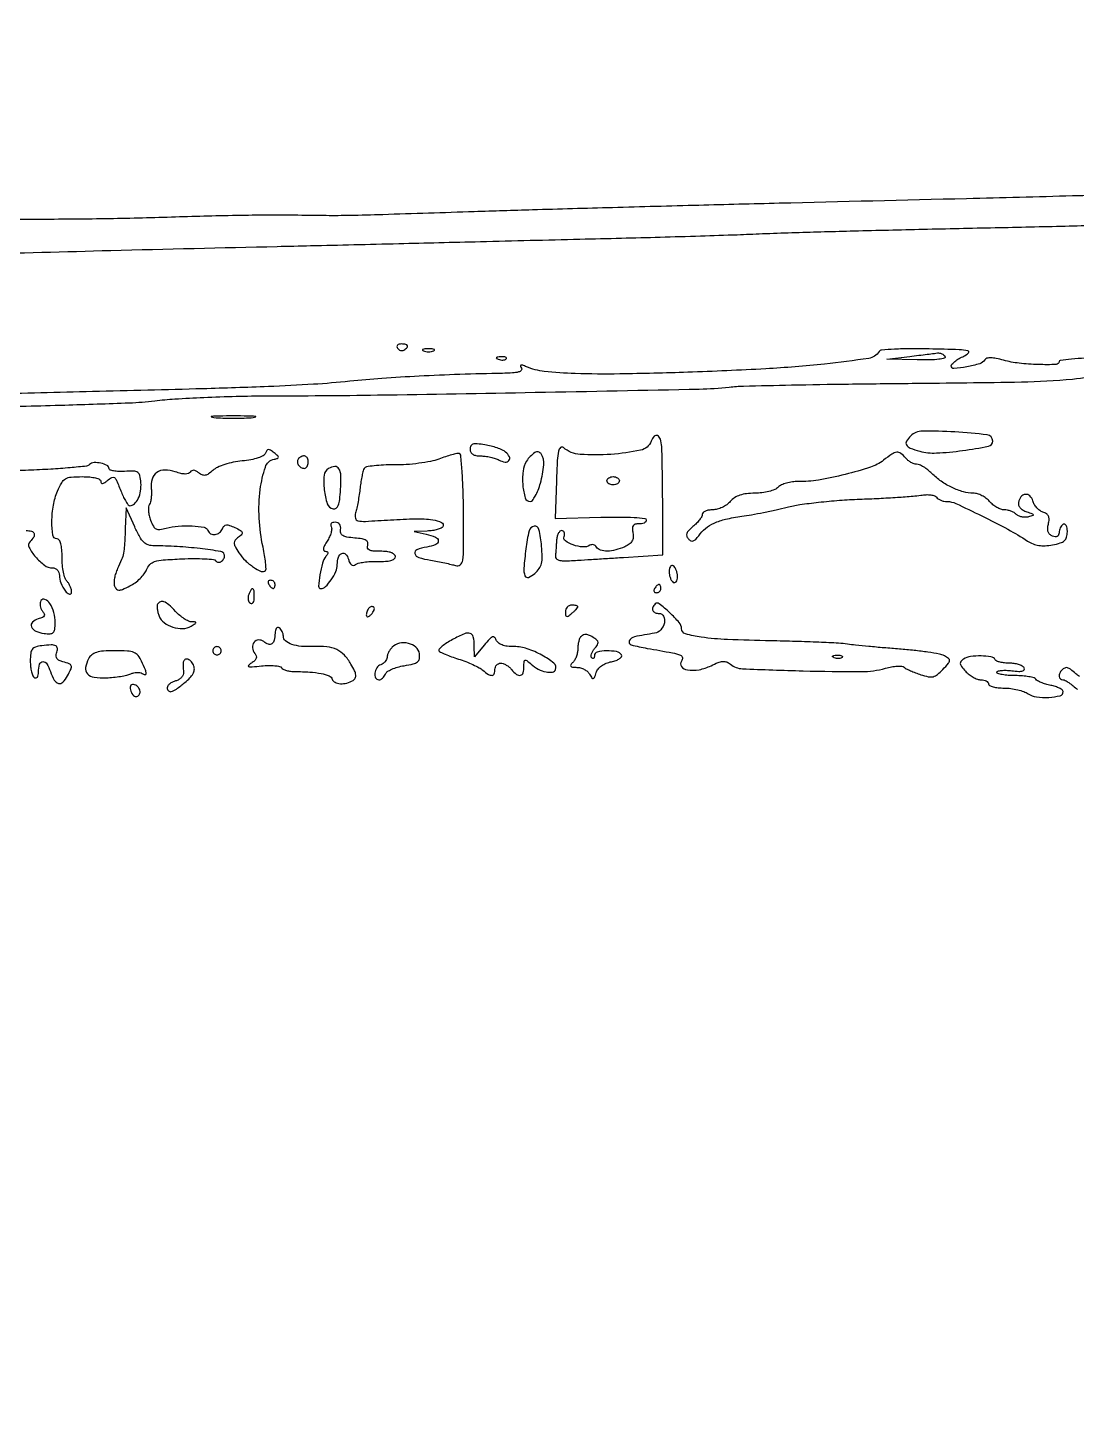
# Model space of a CAD drawing. Extents: x 0 to 2558, y 0 to 3412.
# Drawn here: x 1590.4 to 1843.1, y 623.2 to 960.2 of the extents above; entities that cross this region are included whole.
import ezdxf

# ---------------------------------------------------------------- set-up
doc = ezdxf.new("R2010")
doc.units = 0

msp = doc.modelspace()

# ---------------------------------------------------------------- linework, layer by layer
for points in [[(1286.775, 2242.902503, 0.000001), (1177.44536, 2242.627485, 0.134519)], [(1176.555032, 2242.380365, -0.000002), (1098.265318, 2241.934774, -0.000173)], [(1319.866449, 1231.417086, 0.007685), (1320.536456, 1213.5593, 0.010243), (1321.281431, 1203.421734, 0.386908), (1322.843325, 1201.999537, 0.183699), (1323.666424, 1202.31224, 0.136577), (1324.198222, 1203.136634, 0.058831), (1324.496883, 1204.742271, 0.010899), (1324.631041, 1207.749537, -0.000005), (1324.704195, 1210.958263, -0.000001), (1324.831971, 1216.559674, -0.000001), (1324.980176, 1223.055371, -0.000001), (1325.131041, 1229.666374, -0.003312)], [(1347, 900.068317, 0.000002), (1365.687198, 900.484728, 0.000002), (1385.0375, 900.916042, 0.000002), (1402.386564, 901.302857, 0.000005)], [(1547.916467, 904.798319, -0.000148), (1577.103158, 905.659473, -0.000974), (1610.438484, 906.568138, -0.000565), (1650.5, 907.536729, 0.000151), (1658.573792, 907.72524, 0.000072), (1668.96875, 907.972567, 0.000071), (1679.835733, 908.234224, 0.000101), (1689.5, 908.470242, -0.000035), (1699.515054, 908.716149, -0.00002), (1711.5, 909.009101, -0.00002), (1723.484948, 909.301075, -0.000035), (1733.5, 909.543953, 0.000995), (1742.802732, 909.787442, 0.000862), (1752.5625, 910.079173, 0.000867), (1761.404038, 910.374061, 0.002535), (1767.5, 910.618916, -0.004151), (1774.576166, 910.880248, -0.000642), (1788.60625, 911.263766, -0.000716), (1805.157169, 911.671208, -0.000623), (1822.5, 912.051691, 0.0008), (1839.48007, 912.430253, 0.001062), (1854.925, 912.83215, 0.000751)], [(1862.227661, 920.27879, -0.000814), (1842.269035, 919.709198, -0.000524), (1816.676641, 919.047387, -0.000108), (1771.5, 917.936233, 0.000454), (1752.18371, 917.447749, 0.000362), (1731.346875, 916.886804, 0.000365), (1712.047526, 916.339162, 0.000922), (1698, 915.904348, -0.000223), (1675.955682, 915.191165, -0.003184), (1668.092845, 914.990407, -0.006909), (1662.295468, 914.959437, -0.002906), (1654.5, 915.070823, 0.006867), (1649.815999, 915.100644, 0.00208), (1642.709375, 915.018727, 0.002083), (1634.742904, 914.860555, 0.002267), (1627, 914.639417, -0.003812), (1611.033018, 914.232777, -0.003567), (1594.703758, 914.057995, -0.003527), (1580.233402, 914.108414, -0.012656)], [(1845.256274, 880.556603, 0.011492), (1841.982916, 880.332353, 0.005198), (1839.277465, 880.056034, 0.380618), (1839.002903, 879.75, -0.405004), (1838.311343, 879.041779, -0.01328), (1833.973051, 879.036935, -0.022227), (1829.359897, 879.359866, -0.039145), (1825.611672, 880.090775, 0.018879), (1823.878104, 880.502318, 0.044074), (1822.553318, 880.644931, 0.063797), (1821.615051, 880.542939, 0.197905), (1821.109381, 880.176981, -0.184834), (1819.876758, 879.236666, -0.026718), (1816.744411, 878.49428, -0.025049), (1813.663796, 878.09403, -0.43758), (1813, 878.707283, -0.197542), (1813.184273, 879.155496, -0.032491), (1813.899328, 879.789914, -0.03149), (1814.889101, 880.463857, -0.023139), (1816.061542, 881.087068, 0.087633), (1817.166787, 881.871315, 0.59499), (1817.016293, 882.367296, 0.042764), (1814.943544, 882.611484, 0.001865), (1807.650048, 882.816209, 0.007594), (1803.172647, 882.857157, 0.012126), (1799.348537, 882.741283, 0.006629), (1796.20141, 882.527581, 0.23841), (1795.597774, 882.158202, -0.221437), (1793.112151, 880.524789, -0.009492), (1782.452619, 879.168501, -0.012992), (1768.278301, 878.009411, -0.005737), (1749.5, 877.180058, -0.003911), (1733.132212, 876.773372, -0.012862), (1722.327083, 876.867409, -0.017982), (1714.912924, 877.390124, -0.074702), (1710.585955, 878.520237, 0.0173), (1709.699167, 878.864192, 0.156629), (1709.288995, 878.874315, 0.417322), (1709.173318, 878.659538, 0.064317), (1709.394972, 878.169939, -0.332858), (1709.34798, 877.643765, -0.143778), (1708.713523, 877.251731, -0.051053), (1707.272399, 877.010486, -0.01178), (1704.809017, 876.911194, 0.004063), (1694.508524, 876.655148, 0.00471), (1684.709246, 876.239408, 0.005078), (1675.748253, 875.683324, 0.007787), (1668, 875.002009, -0.01034), (1659.258313, 874.278301, -0.005462), (1648.387245, 873.723432, -0.003272), (1632.59906, 873.193874, -0.000756), (1606, 872.516164, 0.000493), (1581.092805, 871.894657, 0.000749)], [(1580.725411, 868.809274, 0.002405), (1599.309375, 869.281788, 0.001835), (1614.879261, 869.809811, 0.020973), (1621, 870.297493, -0.014412), (1625.832524, 870.746393, -0.004949), (1632.85, 871.12504, -0.004913), (1640.603407, 871.390168, -0.005667), (1648, 871.486486, 0.003204), (1674.692428, 871.702555, 0.001151), (1712.699372, 872.341263, 0.000401), (1752.268935, 873.129106, 0.02333), (1759.5, 873.616942, -0.022355), (1762.951397, 873.856541, -0.001073), (1774.505788, 874.11611, -0.001752), (1788.234452, 874.346927, -0.001261), (1803.562258, 874.512232, 0.00245), (1829.915154, 874.859092, 0.018959), (1842.216353, 875.548356, 0.041111), (1850.005975, 876.934167, 0.055141)], [(1590, 839, -0.065386), (1591.319469, 838.826711, -0.248719), (1591.90843, 838.279447, -0.227315), (1591.813596, 837.440025, -0.056527), (1590.928583, 836.328583, 0.324067), (1590.706664, 834.941294, 0.060455), (1592.225682, 832.667279, 0.056764), (1594.410195, 830.64152, 0.159919), (1596.364671, 830, -0.108005), (1596.993835, 829.86249, -0.101696), (1597.523985, 829.47347, -0.09666), (1597.876982, 828.887686, -0.087627), (1598, 828.19113, 0.098871), (1598.366433, 826.356159, 0.056982), (1599.466498, 824.380446, 0.156581), (1600.425065, 823.669324, 0.50731), (1600.968197, 824.05, 0.063861), (1600.895267, 824.728774, 0.040303), (1600.647949, 825.487396, 0.039971), (1600.277666, 826.20634, 0.057537), (1599.833333, 826.766667, -0.118859), (1599.381927, 827.504933, -0.02758), (1599.009375, 828.922292, -0.026948), (1598.752431, 830.645623, -0.023535), (1598.666667, 832.466667, 0.019301), (1598.591906, 834.402602, 0.046222), (1598.349638, 835.81756, 0.071369), (1597.967724, 836.709781, 0.261703), (1597.451217, 837, -0.370469), (1596.438182, 837.870001, -0.04063), (1596.204932, 841.177105, -0.041096), (1596.570848, 845.102615, -0.055228), (1597.575727, 848.526998, -0.030053), (1598.563548, 850.541677, -0.13216), (1599.485158, 851.47562, -0.113382), (1600.826549, 851.895633, -0.019414), (1603.51342, 852, -0.020902), (1605.322588, 851.924336, -0.040409), (1606.750712, 851.687455, -0.0533), (1607.716777, 851.333013, -0.285567), (1608, 850.877555, 0.129135), (1608.1056, 850.4755, 0.29578), (1608.371214, 850.336564, 0.125257), (1608.828112, 850.499441, 0.025273), (1609.524166, 851.020056, -0.038216), (1610.66208, 851.826136, -0.314842), (1611.261355, 851.784059, -0.123277), (1611.782179, 851.092295, -0.005286), (1612.948731, 848.25, 0.018782), (1613.499434, 847.004969, 0.027197), (1614.084699, 845.954687, 0.025865), (1614.632853, 845.177847, 0.230084), (1614.998876, 845, 0.193805), (1616.099264, 845.443168, 0.089704), (1617.018404, 846.714073, 0.072353), (1617.58605, 848.531381, 0.060851), (1617.660221, 850.548898, 0.034196), (1617.396204, 852.25908, 0.188431), (1616.88392, 853.01756, 0.148112), (1615.916253, 853.327727, 0.018862), (1613.704677, 853.279902, -0.021666), (1612.284628, 853.257157, -0.035519), (1611.088249, 853.375163, -0.040649), (1610.226429, 853.595755, -0.320042), (1610, 853.91327, 0.277073), (1609.519039, 854.714572, 0.07057), (1608.034405, 855.254352, 0.066682), (1606.363357, 855.379322, 0.183747), (1605.303548, 854.903548, -0.170934), (1604.549778, 854.542404, -0.004064), (1600.610604, 854.146854, -0.008472), (1595.930394, 853.795139, -0.005596), (1590.5424, 853.5424, 0.006613), (1585.143376, 853.278141, 0.009837)], [(1843.960712, 803.806024, -0.057091), (1843.031405, 804.471578, 0.017927), (1841.779603, 805.525345, 0.103654), (1841.008108, 805.904985, 0.180241), (1840.365826, 805.836693, 0.08088), (1839.666667, 805.333333, 0.091217), (1839.149604, 804.58314, 0.136267), (1839.030764, 803.800382, 0.186326), (1839.334581, 803.228885, 0.180356), (1839.948478, 803, -0.129247), (1840.46402, 802.864472, -0.02006), (1841.368986, 802.304325, -0.021221), (1842.40444, 801.538521, -0.017045), (1843.452344, 800.631746, 0.085532)]]:
    msp.add_lwpolyline(points, format="xyb")
for points in [[(1679.510081, 882.983688, 0.090427), (1679.820631, 882.639411, 0.095498), (1680.22714, 882.434921, 0.099685), (1680.665803, 882.401101, 0.108373), (1681.069098, 882.542705, 0.050477), (1681.838655, 883.13314, 0.315493), (1681.933879, 883.592818, 0.25701), (1681.519563, 883.914842, 0.039415), (1680.440983, 884, 0.067432), (1679.890269, 883.925389, 0.140899), (1679.524436, 883.701458, 0.190788), (1679.397824, 883.36964, 0.136093)], [(1685.75, 882.337719, 0.057986), (1686.320008, 882.181385, 0.037979), (1687, 882.12966, 0.037979), (1687.679992, 882.181385, 0.057986), (1688.25, 882.337719, 0.174857), (1688.459382, 882.525001, 0.447206), (1688.398438, 882.693942, 0.078554), (1687.89144, 882.810911, 0.017491), (1687, 882.842105, 0.017491), (1686.10856, 882.810911, 0.078554), (1685.601562, 882.693942, 0.447206), (1685.540618, 882.525001, 0.174857)], [(1703.8125, 880.316886, 0.051402), (1704.359369, 880.160852, 0.05415), (1704.916927, 880.123424, 0.060344), (1705.402231, 880.202593, 0.126455), (1705.729167, 880.395833, 0.296942), (1705.77538, 880.614691, 0.208169), (1705.592839, 880.799335, 0.077125), (1705.112848, 880.910055, 0.028489), (1704.416667, 880.921053, 0.018894), (1703.670344, 880.862007, 0.168741), (1703.37858, 880.720685, 0.470617), (1703.395823, 880.538436, 0.054073)], [(1811.5, 881, -0.491745), (1811.341603, 880.579781, -0.042985), (1810.048375, 880.303645, -0.027174), (1807.902159, 880.152918, -0.00952), (1804.809017, 880.162997), (1797.5, 880.325993), (1803, 881, 0.00028), (1805.193223, 881.270019, 0.000347), (1807.234226, 881.523898, 0.000283), (1808.948219, 881.739294, 0.002608), (1809.690983, 881.837003, -0.080362), (1810.192444, 881.824783, -0.062232), (1810.713662, 881.65837, -0.062577), (1811.174939, 881.370236, -0.083666)], [(1635.25, 866.264961, 0.012378), (1637.412501, 866.148215, 0.007295), (1640, 866.110462, 0.007295), (1642.587499, 866.148215, 0.012378), (1644.75, 866.264961, 0.075495), (1645.33354, 866.401218, 0.793398), (1645.314062, 866.529482, 0.016391), (1643.405918, 866.617144, 0.003282), (1640, 866.639504, 0.003282), (1636.594082, 866.617144, 0.016391), (1634.685938, 866.529482, 0.793398), (1634.66646, 866.401218, 0.075495)], [(1803.2, 861.8, 0.062146), (1802.22043, 860.541129, 0.277316), (1802.223934, 859.643901, 0.1672), (1803.111124, 858.904902, 0.023451), (1805.411219, 858.152125, 0.079686), (1809.428205, 857.70698, 0.022157), (1815.755631, 858.296981, 0.014247), (1821.976736, 859.337833, 0.358393), (1823, 860.582038, 0.378983), (1821.683789, 862.06913, 0.015083), (1813.873945, 862.786517, 0.017753), (1806.034175, 862.989873, 0.196427)], [(1697, 858.630842, 0.119652), (1697.171267, 857.925399, 0.132837), (1697.643315, 857.408906, 0.098004), (1698.440497, 857.098958, 0.043887), (1699.565741, 857, -0.032621), (1700.685087, 856.926894, -0.02293), (1701.928158, 856.705456, -0.023234), (1703.103256, 856.382006, -0.044113), (1704.005053, 855.997296, 0.088443), (1705.451684, 855.52596, 0.262658), (1706.387994, 855.894698, 0.299734), (1706.480414, 856.820568, 0.099107), (1705.578219, 857.935084, 0.067323), (1704.798891, 858.42182, 0.021884), (1703.535303, 858.926628, 0.021366), (1702.06602, 859.370835, 0.022502), (1700.58923, 859.679233, 0.016852), (1698.712977, 859.919138, 0.094697), (1697.710924, 859.823294, 0.201423), (1697.193873, 859.403708, 0.123512)], [(1740.658485, 860.552411, -0.253711), (1738.126602, 858.387378, -0.034295), (1730.962455, 857.36353, -0.0367), (1723.558021, 857.363378, -0.156094), (1719.503504, 858.997092, 0.363168), (1718.826754, 858.994392, 0.167171), (1718.341585, 858.182826, 0.038224), (1718.044041, 855.926677, 0.00483), (1717.82257, 851.014234), (1717.5, 841.904034), (1728.5, 842.202017, -0.006766), (1733.125508, 842.264704, -0.01594), (1736.574496, 842.154795, -0.012064), (1739.114723, 841.931033, -0.381781), (1739.5, 841.5, -0.182379), (1739.358677, 841.125443, -0.097404), (1738.960756, 840.81978, -0.074864), (1738.366686, 840.628583, -0.052588), (1737.664274, 840.588611, 0.070126), (1736.808939, 840.509879, 0.192871), (1736.32236, 840.167713, 0.152569), (1736.139503, 839.517276, 0.040056), (1736.258487, 838.428145, -0.065792), (1736.322401, 837.317612, -0.114813), (1736.049068, 836.44185, -0.104805), (1735.394054, 835.724492, -0.048644), (1734.29716, 835.089534, -0.043242), (1732.116824, 834.315578, -0.061053), (1730.075768, 834.043106, -0.077143), (1728.44666, 834.278043, -0.181974), (1727.489919, 835.016312, 0.092891), (1727.177442, 835.359339, 0.096286), (1726.765693, 835.56065, 0.099251), (1726.319086, 835.589677, 0.105546), (1725.906503, 835.442216, -0.158572), (1724.231804, 835.034077, -0.063231), (1721.888991, 835.513309, -0.071893), (1719.993963, 836.479744, -0.343101), (1719.664054, 837.566922, 0.068509), (1719.792161, 838.115036, 0.116407), (1719.72726, 838.579033, 0.152535), (1719.483365, 838.88469, 0.149749), (1719.106989, 839, 0.202945), (1718.672256, 838.815966, 0.076149), (1718.281115, 838.265625, 0.059537), (1717.988741, 837.457007, 0.042046), (1717.85, 836.5, -0.000871), (1717.785237, 835.451186, -0.000789), (1717.714687, 834.367188, -0.000789), (1717.648454, 833.39677, -0.002526), (1717.6, 832.75, 0.227468), (1717.799565, 832.231626, 0.114995), (1718.418581, 831.87143, 0.064924), (1719.483266, 831.690484, 0.024348), (1721, 831.705665, 0.001001), (1722.937414, 831.823404, 0.00022), (1726.2625, 832.03363, 0.000229), (1730.106247, 832.28012, 0.000221), (1734, 832.533336), (1743.5, 833.155342), (1743.452036, 844.827671, 0.001495), (1743.418879, 849.498379, 0.001811), (1743.358814, 853.879066, 0.001531), (1743.28362, 857.565553, 0.012471), (1743.202036, 859.25, 0.051134), (1742.88209, 861.054148, 0.207886), (1742.190321, 861.896378, 0.341539), (1741.385159, 861.745702, 0.090535)], [(1647.700061, 857.660755, -0.180382), (1647.16923, 857.059575, -0.042059), (1645.911851, 856.518349, -0.035532), (1644.181539, 856.074006, -0.021138), (1642.073147, 855.78105, 0.026553), (1639.941685, 855.461337, 0.027341), (1637.877255, 854.919552, 0.028964), (1636.125328, 854.241595, 0.077259), (1635.008627, 853.507807, -0.031163), (1633.948926, 852.662619, -0.109713), (1633.148191, 852.331224, -0.145859), (1632.415195, 852.416505, -0.07193), (1631.607785, 852.910546, 0.04698), (1630.962136, 853.351153, 0.102445), (1630.392242, 853.52792, 0.14388), (1629.923859, 853.438223, 0.13639), (1629.566923, 853.108284, -0.178401), (1629.109135, 852.74995, -0.08186), (1628.348559, 852.636795, -0.05538), (1627.298088, 852.770191, -0.024623), (1625.957005, 853.164833, 0.081523), (1623.434252, 853.605005, 0.157183), (1621.496439, 853.001834, 0.169511), (1620.368743, 851.426871, 0.097829), (1620.155638, 849.07922, -0.028739), (1620.206179, 848.005786, -0.027269), (1620.135208, 846.914437, -0.028337), (1619.964912, 845.957539, -0.08037), (1619.706, 845.333315, 0.118866), (1619.49861, 844.701049, 0.039645), (1619.497549, 843.720431, 0.036838), (1619.669864, 842.594109, 0.03448), (1620.007877, 841.479281, 0.033472), (1620.671599, 840.032983, 0.151847), (1621.32808, 839.393547, 0.153564), (1622.226996, 839.242843, 0.03447), (1623.765031, 839.566734, -0.049257), (1626.661862, 840.087984, -0.034399), (1629.98339, 840.123948, -0.029586), (1632.905504, 839.780199, -0.273401), (1633.833333, 838.982684, 0.19297), (1634.477658, 838.230447, 0.153462), (1635.538969, 838.040921, 0.132775), (1636.636006, 838.494223, 0.138002), (1637.33587, 839.432881, -0.090667), (1637.735602, 840.088907, -0.189711), (1638.26065, 840.354125, -0.111521), (1639.036734, 840.253178, -0.02237), (1640.331369, 839.7116, -0.016023), (1641.698056, 839.012241, -0.179024), (1642.090633, 838.556872, -0.291933), (1641.989871, 838.086186, -0.040135), (1641.194064, 837.399953, 0.051197), (1640.368396, 836.655562, 0.193509), (1640.132772, 836.015083, 0.122341), (1640.360005, 835.204276, 0.015832), (1641.305554, 833.656418, 0.053256), (1642.844953, 831.777696, 0.04604), (1644.818827, 830.162078, 0.048509), (1646.67785, 829.153803, 0.305347), (1647.683309, 829.349976, 0.214259), (1647.840661, 829.763915, 0.011194), (1647.722482, 831.215066, 0.016065), (1647.481107, 832.981916, 0.010841), (1647.097663, 834.980217, -0.040379), (1646.173229, 842.021199, -0.044151), (1646.437907, 848.907955, -0.048098), (1647.664325, 854.321609, -0.271059), (1649.800392, 856.204536, 0.028262), (1650.618974, 856.413211, 0.332063), (1650.799658, 856.664455, 0.205006), (1650.641781, 857.015948, 0.01304), (1649.772509, 857.775523, 0.026411), (1648.938679, 858.395394, 0.161835), (1648.428517, 858.534154, 0.233159), (1648.044319, 858.317503, 0.058266)], [(1655.693853, 856.36052, 0.191124), (1655.401415, 855.683432, 0.139481), (1655.603969, 854.880661, 0.123736), (1656.230079, 854.235684, 0.139398), (1657.059017, 854, 0.156819), (1657.417907, 854.1154, 0.097386), (1657.723586, 854.440625, 0.079459), (1657.929934, 854.926402, 0.06085), (1658, 855.5, 0.103624), (1657.806289, 856.424643, 0.202875), (1657.269246, 856.932483, 0.1934), (1656.508765, 856.913511, 0.094876)], [(1689.5, 856.257738, -0.040102), (1687.498111, 855.686899, -0.016294), (1684.700153, 855.220907, -0.015999), (1681.644263, 854.912897, -0.019631), (1678.777118, 854.829153, 0.012583), (1676.160861, 854.789625, 0.01843), (1673.865505, 854.612236, 0.014082), (1672.019216, 854.348011, 0.21495), (1671.497379, 853.995759, 0.074835), (1671.255786, 853.430937, 0.011612), (1670.975895, 852.243941, 0.012719), (1670.712001, 850.817307, 0.010761), (1670.504081, 849.297374, -0.008738), (1670.289273, 847.678334, -0.007126), (1670.004467, 845.953369, -0.007209), (1669.696692, 844.372666, -0.018665), (1669.416144, 843.246011, 0.120213), (1669.362532, 841.973146, 0.3033), (1669.987971, 841.348641, 0.062142), (1671.774742, 841.220555, 0.002892), (1677.845333, 841.575139, -0.011502), (1683.948671, 841.826274, -0.037018), (1688.004416, 841.599396, -0.080493), (1690.15654, 840.955947, -0.444537), (1690.455504, 839.928004, -0.153759), (1690.030926, 839.561519, -0.033979), (1689.113091, 839.237846, -0.032289), (1687.954658, 838.995118, -0.026238), (1686.690983, 838.881685), (1683.5, 838.76337), (1686.443303, 838.131685, -0.044866), (1688.693408, 837.432978, -0.29399), (1689.337288, 836.508137, -0.320579), (1688.745402, 835.612856, -0.048708), (1686.556697, 835.009821, 0.04659), (1684.149538, 834.35753, 0.394462), (1683.693054, 833.439898, 0.253008), (1684.62602, 832.507031, 0.031978), (1687.5, 831.846842, -0.00687), (1689.17974, 831.54881, -0.006097), (1690.919081, 831.19345, -0.006131), (1692.476789, 830.835309, -0.018626), (1693.522405, 830.539728, 0.251974), (1694.629872, 830.742316, 0.190133), (1695.25582, 831.834505, 0.036139), (1695.466846, 834.744655, 0.002112), (1695.430506, 843.640186, 0.006174), (1695.321284, 848.926379, 0.010059), (1695.083025, 853.407019, 0.004076), (1694.776495, 857.164689, 0.333033), (1694.408101, 857.57427, 0.103381), (1693.848009, 857.568278, 0.011335), (1692.591755, 857.261654, 0.013468), (1691.098177, 856.817572, 0.0105)], [(1710.643708, 855.75, 0.110717), (1709.783731, 853.294159, 0.050494), (1709.731112, 849.876372, 0.051936), (1710.306891, 846.870952, 0.33076), (1711.479445, 846, 0.230391), (1712.04511, 846.275259, 0.038219), (1712.737022, 847.311708, 0.035274), (1713.419531, 848.755017, 0.024556), (1713.990309, 850.465389, 0.044175), (1714.802857, 854.814542, 0.166754), (1714.169353, 857.471525, 0.421263), (1712.628887, 857.798039, 0.106625)], [(1796.672684, 855.957173, -0.088113), (1793.552805, 854.290083, -0.017531), (1787.451462, 852.536184, -0.019455), (1781.007299, 851.189912, -0.045896), (1776.116767, 850.820868, 0.038488), (1774.71598, 850.735977, 0.035469), (1773.304889, 850.437611, 0.037394), (1772.085119, 849.986776, 0.08939), (1771.295338, 849.438195, -0.100762), (1770.455349, 848.88238, -0.033567), (1769.046917, 848.420956, -0.031728), (1767.371734, 848.105639, -0.030664), (1765.650812, 848, 0.028295), (1763.627218, 847.885393, 0.053228), (1762.031349, 847.529353, 0.064458), (1760.762253, 846.909094, 0.069954), (1759.732028, 846, -0.061866), (1758.89209, 845.234409, -0.043321), (1757.785358, 844.5875, -0.04363), (1756.59617, 844.146433, -0.067092), (1755.509787, 844, 0.041496), (1754.548878, 843.920116, 0.06101), (1753.73725, 843.679898, 0.080192), (1753.186398, 843.32708, 0.213427), (1753, 842.910293, -0.132072), (1752.854909, 842.370588, -0.032458), (1752.339062, 841.600389, -0.030977), (1751.611232, 840.765448, -0.026654), (1750.75, 839.981275, 0.027758), (1749.711695, 839.031674, 0.104841), (1749.242187, 838.291982, 0.173052), (1749.23306, 837.637445, 0.112335), (1749.634271, 836.986712, 0.086122), (1750.25037, 836.544317, 0.189682), (1750.818845, 836.501022, 0.130818), (1751.412898, 836.872682, 0.03368), (1752.134271, 837.75703, -0.06731), (1753.778143, 839.516907, -0.065254), (1755.846821, 840.798715, -0.050257), (1758.626423, 841.732117, -0.021284), (1762.5, 842.44092, 0.010044), (1764.839144, 842.814831, 0.005057), (1767.775292, 843.375586, 0.00502), (1770.799543, 844.016591, 0.007424), (1773.437165, 844.644616, -0.026076), (1776.496637, 845.253527, -0.008697), (1781.026871, 845.831632, -0.008629), (1786.074838, 846.29875, -0.009734), (1790.937165, 846.569115, 0.003322), (1795.596692, 846.768309, 0.003835), (1800.035198, 847.02175, 0.00344), (1803.790935, 847.291079, 0.022346), (1805.672019, 847.523921, -0.032567), (1806.933063, 847.653925, -0.041623), (1808.099376, 847.600729, -0.046986), (1809.022413, 847.391723, -0.176974), (1809.481036, 847.030684, 0.10694), (1809.861633, 846.635538, 0.051117), (1810.487124, 846.302763, 0.047388), (1811.239971, 846.076392, 0.049386), (1812.011509, 846, -0.108911), (1814.110382, 845.537332, -0.005695), (1820.371242, 842.549025, -0.009933), (1826.673599, 839.29531, -0.020902), (1831.402, 836.472255, 0.05086), (1832.720366, 835.788566, 0.056239), (1834.106147, 835.413357, 0.05142), (1835.642978, 835.337518, 0.033013), (1837.417306, 835.550464, 0.025615), (1839.300906, 836.004761, 0.107554), (1840.315432, 836.561858, 0.148953), (1840.830124, 837.385341, 0.065815), (1841, 838.670308, 0.037971), (1840.930647, 839.582226, 0.087314), (1840.710988, 840.231992, 0.168836), (1840.38297, 840.529161, 0.243433), (1840, 840.5, 0.086654), (1839.617198, 840.159862, 0.053372), (1839.29375, 839.649444, 0.051548), (1839.074158, 839.057401, 0.063127), (1839, 838.472368, -0.102388), (1838.888612, 837.934122, -0.174177), (1838.577923, 837.602634, -0.145501), (1838.079331, 837.509893, -0.065428), (1837.425609, 837.66692, -0.098486), (1836.770503, 838.080149, -0.120662), (1836.380077, 838.687196, -0.097436), (1836.266338, 839.511439, -0.047228), (1836.42759, 840.567519, 0.047149), (1836.598559, 841.686055, 0.121653), (1836.449593, 842.483529, 0.139532), (1835.965551, 843.053491, 0.07065), (1835.109952, 843.465103, -0.078571), (1834.345174, 843.847973, -0.052767), (1833.613123, 844.498374, -0.052012), (1833.021576, 845.301192, -0.068938), (1832.674039, 846.138475, 0.134819), (1831.976461, 847.346156, 0.222874), (1830.887287, 847.73192, 0.204351), (1829.819103, 847.146513, 0.119219), (1829.201576, 845.796428, 0.136858), (1829.254604, 845.137927, 0.092559), (1829.642134, 844.486969, 0.077237), (1830.317772, 843.923567, 0.057882), (1831.201576, 843.523297, -0.006827), (1832.564698, 843.066612, -0.225441), (1832.804238, 842.829455, -0.424412), (1832.69564, 842.60794, -0.013816), (1831.64378, 842.300223, -0.062367), (1830.852596, 842.194853, -0.052656), (1830.011527, 842.277024, -0.05496), (1829.248856, 842.523359, -0.091044), (1828.69378, 842.90622, 0.067347), (1828.143471, 843.325356, 0.039059), (1827.389673, 843.678702, 0.038296), (1826.563361, 843.919632, 0.051835), (1825.790213, 844, -0.086978), (1824.973466, 844.143161, -0.042371), (1824.009017, 844.5875, -0.040327), (1823.056914, 845.234728, -0.046297), (1822.267972, 846, 0.055847), (1821.448201, 846.765412, 0.042562), (1820.403282, 847.4125, 0.043597), (1819.303972, 847.854458, 0.073914), (1818.324812, 848, -0.06933), (1815.924238, 848.334473, -0.041843), (1813.231782, 849.349509, -0.040077), (1810.592826, 850.875456, -0.045171), (1808.342994, 852.75, 0.02864), (1807.376244, 853.611113, 0.03027), (1806.33445, 854.339062, 0.031757), (1805.366509, 854.850228, 0.105989), (1804.667899, 855, -0.084473), (1804.032652, 855.108094, -0.043803), (1803.297212, 855.440625, -0.041904), (1802.581468, 855.92605, -0.049631), (1802, 856.5, 0.055229), (1800.858055, 857.602281, 0.192041), (1799.890251, 857.878396, 0.123891), (1798.725807, 857.455886, 0.017982)], [(1662.904911, 853.966661, 0.244618), (1661.828023, 852.325764, 0.053315), (1661.847464, 848.832425, 0.053679), (1662.599525, 845.458985, 0.269908), (1664, 844.238232, 0.207833), (1664.723534, 844.400137, 0.144081), (1665.240882, 845.074174, 0.063319), (1665.581381, 846.453802, 0.013949), (1665.79519, 848.888172, 0.01994), (1665.862268, 852.269509, 0.124986), (1665.407096, 853.92238, 0.291052), (1664.441827, 854.433448, 0.108089)], [(1733, 851, -0.148195), (1732.884432, 850.618646, -0.098894), (1732.559375, 850.29375, -0.082425), (1732.073457, 850.074694, -0.064853), (1731.5, 850, -0.064853), (1730.926543, 850.074694, -0.082425), (1730.440625, 850.29375, -0.098894), (1730.115568, 850.618646, -0.148195), (1730, 851, -0.148195), (1730.115568, 851.381354, -0.098894), (1730.440625, 851.70625, -0.082425), (1730.926543, 851.925306, -0.064853), (1731.5, 852, -0.064853), (1732.073457, 851.925306, -0.082425), (1732.559375, 851.70625, -0.098894), (1732.884432, 851.381354, -0.148195)], [(1613.899994, 839.5, -0.004239), (1613.698241, 835.417657, -0.033059), (1613.462854, 833.528394, -0.049354), (1613.006443, 831.991512, -0.015825), (1612.036661, 829.81377, 0.035572), (1611.582189, 828.674214, 0.034699), (1611.289334, 827.472299, 0.036772), (1611.18426, 826.382481, 0.097561), (1611.317513, 825.614959, 0.085267), (1611.76306, 824.865791, 0.222429), (1612.319925, 824.612817, 0.10137), (1613.194437, 824.802297, 0.01183), (1615.013881, 825.656811, 0.042036), (1616.271216, 826.4221, 0.03461), (1617.472883, 827.4342, 0.03589), (1618.449972, 828.526286, 0.073836), (1619.009382, 829.524677, -0.099478), (1619.808896, 830.795327, -0.12829), (1620.975953, 831.520008, -0.057105), (1623.035075, 831.908354, -0.007278), (1627.543019, 832.169054, -0.009587), (1630.510351, 832.240395, -0.014601), (1633.086933, 832.177681, -0.009128), (1635.196276, 832.02599, -0.236799), (1635.667644, 831.733688, 0.247792), (1636.303229, 831.357597, 0.171004), (1637.120875, 831.601786, 0.138975), (1637.720436, 832.365342, 0.179707), (1637.750371, 833.248887, 0.28155), (1636.91425, 833.953362, 0.007505), (1631.926442, 834.637198, 0.015106), (1626.368659, 835.144538, 0.015785), (1620.871434, 835.305406, -0.078471), (1619.435896, 835.528697, -0.116355), (1618.350227, 836.183321, -0.075239), (1617.368468, 837.484639, -0.018369), (1616.173742, 839.899663), (1614.104617, 844.5)], [(1663.527179, 839.956024, -0.159013), (1663.665495, 839.386346, -0.047931), (1663.510143, 838.497259, -0.042663), (1663.131516, 837.472899, -0.035194), (1662.563143, 836.456024, 0.022642), (1661.93555, 835.3965, 0.075861), (1661.668628, 834.637228, 0.188005), (1661.751763, 834.1931, 0.259095), (1662.099392, 834, -0.088356), (1662.543103, 833.920974, -0.28212), (1662.721725, 833.694742, -0.165611), (1662.641527, 833.318201, -0.033785), (1662.248079, 832.75, 0.102347), (1661.434231, 831.144647, 0.026965), (1660.826991, 828.313693, 0.021117), (1660.507283, 825.549609, 0.435738), (1661.018205, 825, 0.199346), (1662.160276, 825.474177, 0.044947), (1663.533549, 827.124925, 0.046127), (1664.645115, 829.103427, 0.105308), (1665, 830.769724, -0.076499), (1665.273366, 832.545989, -0.205883), (1666.090389, 833.493668, -0.33197), (1667.014749, 833.317968, -0.122136), (1667.689451, 832.07954, 0.043213), (1667.997046, 831.215892, 0.124535), (1668.391932, 830.723873, 0.195296), (1668.856563, 830.599798, 0.131185), (1669.372143, 830.809122, -0.106147), (1670.068588, 831.132789, -0.021502), (1671.417129, 831.378943, -0.021788), (1673.040218, 831.53193, -0.018889), (1674.75, 831.553535, 0.019587), (1676.630961, 831.579929, 0.053901), (1677.938677, 831.792173, 0.092614), (1678.723741, 832.1746, 0.237521), (1679, 832.723338, 0.221146), (1678.752553, 833.255443, 0.090255), (1678.043668, 833.661515, 0.05844), (1676.91066, 833.918966, 0.026678), (1675.393011, 834, -0.018061), (1673.62842, 834.063761, -0.092563), (1672.684663, 834.311627, -0.220776), (1672.303843, 834.768575, -0.157945), (1672.339682, 835.442814, 0.169224), (1672.360988, 836.126911, 0.191961), (1671.94866, 836.633223, 0.086882), (1670.963234, 836.975954, 0.019622), (1669.196671, 837.192814, -0.02078), (1667.344149, 837.42458, -0.094717), (1666.330416, 837.800247, -0.178482), (1665.86035, 838.388973, -0.12233), (1665.793837, 839.25, 0.077602), (1665.802024, 839.96428, 0.125349), (1665.570559, 840.52288, 0.135328), (1665.116301, 840.875104, 0.097943), (1664.48482, 841, 0.067361), (1663.918569, 840.923366, 0.140786), (1663.542336, 840.693332, 0.190809), (1663.412006, 840.352475, 0.136258)], [(1710.465427, 834.569587, 0.010183), (1709.983207, 829.946524, 0.109286), (1710.233711, 828.090306, 0.42116), (1711.082899, 827.709332, 0.087601), (1712.634555, 828.66123, 0.060054), (1713.669444, 829.827436, 0.091452), (1714.224325, 831.058551, 0.065714), (1714.404255, 832.690503, 0.018554), (1714.254272, 835.25, 0.03147), (1713.609677, 839.281321, 0.401447), (1712.445765, 840.053592, 0.29935), (1711.241849, 838.910682, 0.026349)], [(1745, 829.118034, 0.045566), (1745.074052, 828.307139, 0.045713), (1745.29375, 827.523987, 0.049743), (1745.616342, 826.879804, 0.113876), (1746, 826.5, 0.195087), (1746.378235, 826.435758, 0.183858), (1746.70625, 826.651013, 0.1076), (1746.928341, 827.159191, 0.049451), (1747, 827.881966, 0.045566), (1746.925948, 828.692861, 0.045713), (1746.70625, 829.476013, 0.049743), (1746.383658, 830.120196, 0.113876), (1746, 830.5, 0.195087), (1745.621765, 830.564242, 0.183858), (1745.29375, 830.348987, 0.1076), (1745.071659, 829.840809, 0.049451)], [(1648.5, 826, 0.029505), (1648.768994, 825.617226, 0.035638), (1649.066025, 825.29375, 0.038439), (1649.34829, 825.065539, 0.151918), (1649.559017, 825, 0.210953), (1649.727648, 825.07446, 0.081139), (1649.870461, 825.29375, 0.061769), (1649.967655, 825.617151, 0.042167), (1650, 826, 0.105053), (1649.918938, 826.381556, 0.099167), (1649.688914, 826.70625, 0.09642), (1649.345238, 826.923877, 0.093332), (1648.940983, 827, 0.108972), (1648.586039, 826.921712, 0.182303), (1648.3746, 826.70625, 0.161196), (1648.343488, 826.3821, 0.082592)], [(1741.5, 825, 0.082592), (1741.343488, 824.6179, 0.161196), (1741.3746, 824.29375, 0.182303), (1741.586039, 824.078288, 0.108972), (1741.940983, 824, 0.093332), (1742.345238, 824.076123, 0.09642), (1742.688914, 824.29375, 0.099167), (1742.918938, 824.618444, 0.105053), (1743, 825, 0.042167), (1742.967655, 825.382849, 0.061769), (1742.870461, 825.70625, 0.081139), (1742.727648, 825.92554, 0.210953), (1742.559017, 826, 0.151918), (1742.34829, 825.934461, 0.038439), (1742.066025, 825.70625, 0.035638), (1741.768994, 825.382774, 0.029505)], [(1593.566553, 822.107686, 0.104956), (1593.366872, 821.551048, 0.070097), (1593.370053, 820.87163, 0.066054), (1593.567015, 820.177703, 0.071181), (1593.934985, 819.578338, -0.061609), (1594.372585, 818.895113, -0.23973), (1594.360907, 818.408187, -0.174646), (1593.934145, 818.025937, -0.032224), (1592.915719, 817.688211, 0.12958), (1591.533019, 816.908416, 0.304528), (1591.2992, 815.802509, 0.194029), (1592.324516, 814.736938, 0.076026), (1594.327119, 814.183578, 0.034162), (1595.816294, 814.109748, 0.188395), (1596.545111, 814.410342, 0.174869), (1596.908057, 815.141157, 0.028686), (1597, 816.742448, 0.066725), (1596.667872, 819.220161, 0.075837), (1595.696461, 821.407817, 0.145789), (1594.539833, 822.405972, 0.376309)], [(1643.650663, 823.532025, 0.066719), (1643.506898, 822.926665, 0.072258), (1643.533742, 822.321649, 0.081026), (1643.720854, 821.809536, 0.126981), (1644.043674, 821.473008, 0.214542), (1644.405148, 821.42542, 0.177225), (1644.719079, 821.660421, 0.099152), (1644.931736, 822.193244, 0.045552), (1645, 822.940983, 0.020503), (1644.936989, 824.476999, 0.275668), (1644.622791, 824.917133, 0.395517), (1644.205874, 824.769457, 0.027681)], [(1621.67643, 821.25, 0.131686), (1621.557998, 820.822541, 0.033403), (1621.600387, 820.097098, 0.03172), (1621.76287, 819.245651, 0.027453), (1622.037684, 818.378419, 0.141417), (1623.234361, 816.780315, 0.085806), (1625.349, 815.690424, 0.083973), (1627.754683, 815.358408, 0.12499), (1629.787796, 815.941053, 0.007835), (1630.756555, 816.526318, 0.223544), (1630.91061, 816.765708, 0.428614), (1630.781807, 816.925674, 0.015939), (1629.924314, 816.969591, -0.105894), (1629.159616, 817.14888, -0.032866), (1628.121576, 817.725442, -0.03121), (1627.014962, 818.540991, -0.029782), (1626, 819.5, 0.020211), (1624.361318, 821.10878, 0.088019), (1623.21356, 821.828667, 0.192025), (1622.35969, 821.833082, 0.167642)], [(1672.666667, 820.333333, 0.063896), (1672.411277, 820.002755, 0.039129), (1672.195833, 819.558958, 0.038674), (1672.048893, 819.07784, 0.054831), (1672, 818.633333, 0.142677), (1672.093678, 818.31173, 0.290264), (1672.322581, 818.204271, 0.131573), (1672.693024, 818.355562, 0.034019), (1673.183333, 818.783333, 0.041736), (1673.5985, 819.274266, 0.061283), (1673.867292, 819.770833, 0.080535), (1673.959631, 820.197768, 0.212536), (1673.85, 820.483333, 0.128169), (1673.601612, 820.629018, 0.100736), (1673.289271, 820.652396, 0.089268), (1672.96028, 820.549128, 0.075941)], [(1720, 819.377555, 0.035496), (1720.057736, 818.565314, 0.304492), (1720.28931, 818.308142, 0.217533), (1720.689039, 818.381629, 0.020633), (1721.5, 819, 0.013852), (1722.074554, 819.504355, 0.019119), (1722.559375, 819.99011, 0.016008), (1722.925448, 820.412416, 0.172217), (1723, 820.622445, 0.294983), (1722.90557, 820.768578, 0.044235), (1722.559375, 820.889093, 0.037907), (1722.07485, 820.972666, 0.023761), (1721.5, 821, 0.107348), (1720.927707, 820.875699, 0.099536), (1720.440625, 820.523407, 0.095788), (1720.114059, 819.996941, 0.091307)], [(1741.629348, 821.296015, 0.096481), (1741.078351, 820.478456, 0.199934), (1741.073814, 819.722343, 0.201032), (1741.606746, 819.189454, 0.097452), (1742.569551, 819, -0.285553), (1743.66339, 818.31984, -0.17124), (1743.851236, 816.748802, -0.124869), (1742.982835, 815.033458, -0.178158), (1741.5, 814.221281, 0.013581), (1736.640668, 813.35893, 0.233517), (1735.401798, 812.394245, 0.470571), (1735.840771, 811.435262, 0.022843), (1739.738955, 810.579164, -0.002636), (1745.781135, 809.506015, -0.045665), (1747.707879, 808.967967, -0.275871), (1748.212974, 808.328934, -0.208765), (1747.959541, 807.45125, 0.358275), (1747.95369, 806.198336, 0.187527), (1749.399957, 805.376655, 0.083481), (1752.235252, 805.435242, 0.068985), (1755.10293, 806.401462, -0.021099), (1756.795485, 807.158423, -0.074701), (1757.951174, 807.428083, -0.111064), (1758.876271, 807.296666, -0.082786), (1759.769771, 806.77611, 0.164074), (1762.660405, 805.663334, 0.003911), (1777.286571, 805.159994, 0.006935), (1791.295657, 804.981967, 0.06716), (1797.171952, 805.78181, -0.023433), (1798.627803, 806.111258, -0.030107), (1799.991154, 806.269418, -0.030875), (1801.106919, 806.26224, -0.167351), (1801.65644, 806.03004, 0.06378), (1802.174139, 805.672789, 0.01298), (1803.179133, 805.186469, 0.013485), (1804.385586, 804.679573, 0.012283), (1805.655503, 804.221442, 0.029303), (1807.47254, 803.73209, 0.11025), (1808.645148, 803.749833, 0.113762), (1809.678831, 804.263636, 0.032202), (1810.999503, 805.499471, 0.010855), (1812.334371, 806.98366, 0.152733), (1812.615048, 807.633623, 0.26936), (1812.385999, 808.144186, 0.036336), (1811.344, 808.783352, 0.073534), (1810.154112, 809.191947, 0.008755), (1807.397925, 809.655028, 0.010296), (1804.081204, 810.083114, 0.008284), (1800.5, 810.41063, -0.002524), (1796.797656, 810.706261, -0.002559), (1793.115625, 811.037977, -0.002489), (1789.915095, 811.358923, -0.010483), (1788, 811.601294, 0.023173), (1785.848638, 811.818276, 0.002839), (1781.121875, 812.047711, 0.003357), (1775.499799, 812.250802, 0.002766), (1769.5, 812.393996, -0.005726), (1759.052122, 812.705254, -0.023656), (1752.757782, 813.264008, -0.036183), (1748.951795, 814.067973, -0.334246), (1748, 815.332703, 0.182251), (1747.4491, 816.793874, 0.024335), (1745.116524, 819.200609, 0.021337), (1742.609667, 821.354092, 0.37996)], [(1650, 814.225684, -0.052463), (1649.827254, 812.583849, -0.182532), (1649.260739, 811.701464, -0.246977), (1648.38744, 811.565281, -0.091039), (1647.265794, 812.194374, 0.187295), (1646.021553, 812.610054, 0.221664), (1644.933591, 812.037901, 0.186428), (1644.553597, 810.725092, 0.152632), (1645.112654, 809.364261, -0.095201), (1645.44904, 808.752724, -0.162526), (1645.443748, 808.175662, -0.124146), (1645.072953, 807.607766, -0.045261), (1644.305451, 807.018379, 0.052445), (1643.605429, 806.464683, 0.578491), (1643.676647, 806.18821, 0.089374), (1644.4562, 806.11668, 0.005678), (1646.749809, 806.342475, -0.021214), (1648.418777, 806.45457, -0.029387), (1649.917478, 806.403422, -0.029367), (1651.09847, 806.223015, -0.204511), (1651.565547, 805.893942, 0.146501), (1651.962683, 805.541183, 0.040514), (1652.753737, 805.248497, 0.037245), (1653.746702, 805.048313, 0.031531), (1654.815738, 804.982549, -0.01632), (1658.373812, 804.872088, -0.034114), (1661.119369, 804.507908, -0.042954), (1663.037352, 803.944047, -0.2229), (1663.778318, 803.165047, 0.20197), (1664.454579, 802.394512, 0.097762), (1665.746513, 802.054999, 0.080202), (1667.323696, 802.210029, 0.076966), (1668.796578, 802.853116, 0.125243), (1669.336502, 803.425404, 0.158913), (1669.474333, 804.134699, 0.082321), (1669.175104, 805.146531, 0.017306), (1668.309688, 806.78312, 0.058294), (1666.708021, 808.945683, 0.094979), (1664.86511, 810.282253, 0.084438), (1662.499792, 810.935871, 0.03812), (1659.272873, 811.016326, -0.033369), (1656.347177, 811.061496, -0.062069), (1654.02848, 811.546339, -0.090841), (1652.525556, 812.389573, -0.223177), (1652, 813.508371, 0.064623), (1651.925857, 814.079631, 0.051845), (1651.70625, 814.66002, 0.053424), (1651.382765, 815.162405, 0.084803), (1651, 815.5, 0.181305), (1650.621513, 815.5747, 0.187549), (1650.29375, 815.380609, 0.114234), (1650.07192, 814.906811, 0.052649)], [(1692.787538, 812.693334, 0.017471), (1691.394019, 811.876299, 0.028896), (1690.286734, 811.080763, 0.028989), (1689.52833, 810.390016, 0.344667), (1689.487408, 810.020374, 0.142821), (1689.848336, 809.695093, 0.011139), (1691.04178, 809.151365, 0.014482), (1692.522696, 808.566284, 0.010548), (1694.19987, 807.998918, -0.015499), (1695.961942, 807.383323, -0.015038), (1697.700592, 806.654021, -0.015127), (1699.189231, 805.921109, -0.052419), (1700.078741, 805.322314, 0.028416), (1701.447845, 804.302061, 0.162497), (1702.311343, 804.071031, 0.30218), (1702.823204, 804.458265, 0.084254), (1703, 805.5, -0.090674), (1703.104712, 806.072657, -0.09558), (1703.404657, 806.559375, -0.099644), (1703.85199, 806.885048, -0.108083), (1704.377555, 807, -0.086594), (1704.995234, 806.892217, -0.04354), (1705.71614, 806.559375, -0.041499), (1706.421878, 806.073942, -0.048188), (1707, 805.5, 0.051059), (1708.213679, 804.308818, 0.225975), (1709.162163, 804.087208, 0.276894), (1709.796216, 804.684088, 0.068943), (1710, 806.154988, -0.015932), (1710.040707, 807.432203, -0.304349), (1710.271493, 807.732902, -0.256816), (1710.673809, 807.660748, -0.012335), (1711.75, 806.745241, 0.061822), (1713.445913, 805.569811, 0.068658), (1715.319748, 804.895371, 0.091003), (1716.865421, 804.85381, 0.277499), (1717.638863, 805.5, 0.316684), (1717.206329, 807.004386, 0.04349), (1714.340851, 808.925159, 0.04481), (1710.784192, 810.488104, 0.081298), (1707.656735, 811, -0.028695), (1705.985944, 811.095965, -0.059337), (1704.715603, 811.397811, -0.081501), (1703.831978, 811.897264, -0.13259), (1703.327367, 812.589278, 0.110767), (1702.900278, 813.231247, 0.300057), (1702.387226, 813.324661, 0.107767), (1701.666485, 812.812702, 0.013199), (1700.394715, 811.339278), (1698.071926, 808.5), (1698.035963, 811.190983, 0.048927), (1697.793085, 813.367338, 0.27759), (1697.030687, 814.184964, 0.17515), (1695.642807, 814.090458, 0.020149)], [(1723.666667, 813.333333, 0.106766), (1723.409563, 812.934565, 0.031561), (1723.195833, 812.235833, 0.030106), (1723.049111, 811.398913, 0.028346), (1723, 810.533333, -0.048684), (1722.911688, 809.628489, -0.037761), (1722.6475, 808.674167, -0.038835), (1722.260017, 807.813859, -0.071265), (1721.8, 807.2, 0.042124), (1721.288881, 806.594653, 0.333277), (1721.297981, 806.25, 0.207515), (1721.682341, 806.044109, 0.020642), (1722.75031, 806, -0.068924), (1723.641867, 805.876514, -0.054973), (1724.542331, 805.511525, -0.056382), (1725.316277, 804.973385, -0.085298), (1725.831222, 804.337106, 0.018803), (1726.397789, 803.408445, 0.315391), (1726.715473, 803.283632, 0.248427), (1727.000526, 803.5355, 0.0132), (1727.410505, 804.718025, -0.094776), (1727.885538, 805.595225, -0.065563), (1728.710014, 806.370339, -0.058577), (1729.809455, 806.980407, -0.04808), (1731.095868, 807.369174, 0.034029), (1732.223126, 807.67561, 0.064548), (1733.063677, 808.094551, 0.106157), (1733.506631, 808.553209, 0.284859), (1733.507259, 808.988255, 0.212632), (1732.335057, 809.787107, 0.050789), (1729.927316, 809.974534, 0.053411), (1727.66436, 809.677478, 0.346315), (1727, 808.833333, -0.055671), (1726.954971, 808.430166, -0.167549), (1726.811265, 808.19811, -0.255643), (1726.601589, 808.159142, -0.117684), (1726.357499, 808.309167, -0.200412), (1726.208402, 808.672079, -0.072861), (1726.293892, 809.233046, -0.057732), (1726.581984, 809.89222, -0.041362), (1727.043197, 810.552049, 0.029681), (1727.697781, 811.443486, 0.155448), (1727.855505, 812.023284, 0.193279), (1727.63325, 812.514795, 0.050068), (1726.935698, 813.060903, 0.025263), (1725.778888, 813.713535, 0.095285), (1724.981325, 813.936967, 0.138468), (1724.324485, 813.809253, 0.079711)], [(1593.75, 811.219284, 0.043706), (1592.258499, 810.894031, 0.159586), (1591.479817, 810.339804, 0.132923), (1591.100437, 809.365805, 0.026789), (1591, 807.492595, 0.027439), (1591.073439, 806.155385, 0.033935), (1591.29375, 804.927764, 0.036163), (1591.613456, 803.955569, 0.158102), (1592, 803.5, 0.195087), (1592.378235, 803.435758, 0.183858), (1592.70625, 803.651013, 0.1076), (1592.928341, 804.159191, 0.049451), (1593, 804.881966, -0.063516), (1593.2395, 806.759701, -0.330309), (1594.003692, 807.376436, -0.272431), (1594.970955, 806.859285, -0.053158), (1595.850569, 804.998813, 0.043804), (1596.786972, 802.91862, 0.204551), (1597.805151, 802.133728, 0.27003), (1598.869988, 802.433348, 0.06952), (1599.964816, 803.934259, 0.015333), (1600.816587, 805.650287, 0.187778), (1600.858859, 806.367921, 0.230787), (1600.400338, 806.844558, 0.023844), (1598.870119, 807.323714, -0.053169), (1597.980883, 807.660472, -0.116813), (1597.428385, 808.126614, -0.147049), (1597.216928, 808.714292, -0.105336), (1597.326445, 809.40832, 0.093155), (1597.534268, 810.546298, 0.281322), (1597.136875, 811.189247, 0.130498), (1596.036127, 811.422933, 0.019257)], [(1605.03877, 808.072442, 0.084445), (1604.322816, 805.932823, 0.22919), (1604.777423, 804.443087, 0.17236), (1606.394631, 803.595697, 0.047475), (1609.307671, 803.46042, 0.014264), (1611.037546, 803.593885, 0.013985), (1612.768499, 803.826341, 0.014005), (1614.273664, 804.11499, 0.050255), (1615.202113, 804.420513, -0.049196), (1615.930882, 804.662035, -0.045547), (1616.712047, 804.7647, -0.048644), (1617.427857, 804.723449, -0.100031), (1617.952113, 804.529596, 0.09499), (1618.661297, 804.259282, 0.478148), (1618.937348, 804.500071, 0.089387), (1618.743347, 805.38081, 0.008105), (1617.839485, 807.452947, 0.061733), (1616.990526, 808.835042, 0.131078), (1615.987957, 809.575257, 0.080303), (1614.426192, 809.916388, 0.013697), (1611.374669, 810, 0.015396), (1608.623081, 809.915254, 0.058505), (1606.933682, 809.61053, 0.096256), (1605.826394, 809.023819, 0.100392)], [(1635, 810, 0.099038), (1635.076342, 809.618362, 0.097945), (1635.29375, 809.29375, 0.097945), (1635.618362, 809.076342, 0.099038), (1636, 809, 0.099038), (1636.381638, 809.076342, 0.097945), (1636.70625, 809.29375, 0.097945), (1636.923658, 809.618362, 0.099038), (1637, 810, 0.099038), (1636.923658, 810.381638, 0.097945), (1636.70625, 810.70625, 0.097945), (1636.381638, 810.923658, 0.099038), (1636, 811, 0.099038), (1635.618362, 810.923658, 0.097945), (1635.29375, 810.70625, 0.097945), (1635.076342, 810.381638, 0.099038)], [(1678.242976, 810.842976, 0.042249), (1677.767303, 810.279326, 0.036187), (1677.365124, 809.614677, 0.037791), (1677.088347, 808.953174, 0.080354), (1677, 808.406989, -0.110135), (1676.888727, 807.907949, -0.066255), (1676.559375, 807.395341, -0.061388), (1676.073519, 806.947441, -0.064023), (1675.5, 806.638374, 0.153287), (1674.520799, 805.861618, 0.117507), (1674.034252, 804.576926, 0.159023), (1674.244994, 803.465037, 0.273552), (1675.031385, 803, 0.116147), (1675.465213, 803.102154, 0.065575), (1675.91559, 803.405981, 0.059918), (1676.313479, 803.853588, 0.060213), (1676.593117, 804.382063, -0.158626), (1677.059439, 804.9575, -0.038932), (1678.144107, 805.546264, -0.035988), (1679.556332, 806.057823, -0.029265), (1681.128339, 806.404532, 0.017769), (1683.320476, 806.835446, 0.108242), (1684.356873, 807.330059, 0.188036), (1684.801504, 808.07495, 0.077051), (1684.816607, 809.272468, 0.179818), (1683.96818, 810.836562, 0.121449), (1682.145631, 811.776683, 0.113107), (1679.985822, 811.796678, 0.143319)], [(1786.729167, 808.395833, -0.126455), (1786.402231, 808.202593, -0.060344), (1785.916927, 808.123424, -0.05415), (1785.359369, 808.160852, -0.051402), (1784.8125, 808.316886, -0.054073), (1784.395823, 808.538436, -0.470617), (1784.37858, 808.720685, -0.168741), (1784.670344, 808.862007, -0.018894), (1785.416667, 808.921053, -0.028489), (1786.112848, 808.910055, -0.077125), (1786.592839, 808.799335, -0.208169), (1786.77538, 808.614691, -0.296942)], [(1627.884846, 807.25, 0.032878), (1627.850535, 806.854882, 0.00957), (1627.849468, 806.243681, 0.009574), (1627.874693, 805.553645, 0.010105), (1627.926117, 804.877424, -0.120091), (1627.831128, 804.217368, -0.084284), (1627.436969, 803.574675, -0.07668), (1626.809596, 803.046858, -0.072776), (1626.041271, 802.721044, 0.047202), (1625.260324, 802.435876, 0.057218), (1624.599623, 802.022793, 0.067405), (1624.148799, 801.551422, 0.158435), (1624, 801.09362, 0.193674), (1624.303467, 800.339558, 0.279845), (1624.979587, 800.159808, 0.084888), (1626.229206, 800.771565, 0.01532), (1628.288388, 802.354137, 0.031331), (1629.483978, 803.464696, 0.066097), (1630.226056, 804.487602, 0.090666), (1630.534522, 805.434993, 0.125742), (1630.431399, 806.318174, 0.082011), (1629.824069, 807.354568, 0.132338), (1628.99319, 807.940159, 0.233268), (1628.285767, 807.863776, 0.216425)], [(1815.98173, 807.988708, 0.077895), (1815.348626, 807.445581, 0.219193), (1815.194137, 806.897422, 0.125146), (1815.492873, 806.202216, 0.020181), (1816.444751, 805.06105, 0.043639), (1817.29471, 804.272386, 0.038451), (1818.304038, 803.605433, 0.040419), (1819.314254, 803.146686, 0.086583), (1820.154988, 803, -0.052233), (1820.860902, 802.926054, -0.07211), (1821.458028, 802.70625, -0.092064), (1821.859194, 802.381648, -0.178587), (1822, 802, 0.288268), (1822.243021, 801.613507, 0.047378), (1823.109639, 801.29375, 0.039714), (1824.329915, 801.07245, 0.025009), (1825.777494, 801, -0.031645), (1827.368461, 800.899205, -0.026882), (1829.024772, 800.59731, -0.027764), (1830.506083, 800.155987, -0.065665), (1831.527494, 799.629141, 0.1201), (1833.548583, 798.849194, 0.047357), (1836.548852, 798.74535, 0.047529), (1839.245227, 799.166762, 0.342741), (1840, 800.138499, 0.235306), (1839.805106, 800.529699, 0.045369), (1839.112637, 800.959719, 0.039642), (1838.136226, 801.356288, 0.027296), (1836.979191, 801.654162, -0.022316), (1835.783255, 801.949388, -0.026569), (1834.687645, 802.33666, -0.026878), (1833.815467, 802.754356, -0.129935), (1833.420174, 803.129162, 0.189789), (1832.965726, 803.469008, 0.023466), (1831.735526, 803.744191, 0.025042), (1830.181164, 803.936459, 0.018251), (1828.440983, 804, -0.016929), (1826.738591, 804.057655, -0.027594), (1825.304539, 804.234765, -0.02653), (1824.234377, 804.48658, -0.333234), (1824, 804.799199, -0.340324), (1824.219106, 805.083823, -0.039023), (1825.068216, 805.238925, -0.034274), (1826.242354, 805.279032, -0.020463), (1827.636481, 805.17386, 0.015798), (1829.280232, 805.034426, 0.071862), (1830.234241, 805.120951, 0.227927), (1830.603169, 805.420585, 0.253758), (1830.577464, 805.874661, 0.134742), (1830.112084, 806.307643, 0.044208), (1829.239691, 806.669432, 0.040304), (1828.154165, 806.916968, 0.035924), (1827, 807, -0.027211), (1825.858307, 807.062179, -0.03374), (1824.810876, 807.248749, -0.035899), (1823.981597, 807.519424, -0.158805), (1823.594679, 807.846806, 0.216406), (1822.576839, 808.529756, 0.036542), (1820.184963, 808.749683, 0.039445), (1817.670448, 808.598099, 0.104001)], [(1615.154497, 800.562347, 0.055333), (1615.36095, 799.928335, 0.067404), (1615.692258, 799.399846, 0.080237), (1616.091906, 799.052077, 0.153371), (1616.5, 798.947179, 0.222662), (1617.239714, 799.342635, 0.193087), (1617.467772, 800.199269, 0.144703), (1617.04532, 801.174717, 0.139121), (1616.154497, 801.781834, 0.095591), (1615.619166, 801.852447, 0.209098), (1615.258082, 801.66825, 0.165894), (1615.095579, 801.233934, 0.058438)]]:
    msp.add_lwpolyline(points, format="xyb", close=True)

doc.saveas('drawing.dxf')
